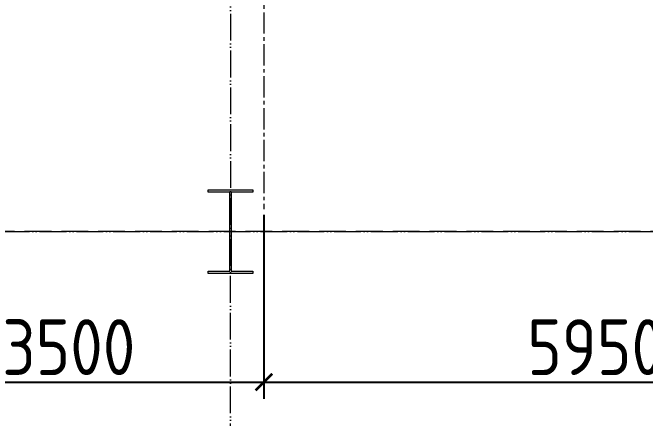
# Model space of a CAD drawing. Header units: millimetres. Extents: x 163705 to 1616509, y 81827 to 302547.
# Drawn here: x 191375 to 197049, y 139188 to 142821 of the extents above; entities that cross this region are included whole.
import ezdxf

# ---------------------------------------------------------------- set-up
doc = ezdxf.new("R2010")
doc.units = ezdxf.units.MM
doc.header["$LTSCALE"] = 10
doc.linetypes.add('ACAD_ISO05W100', pattern=[33, 24, -3, 0, -3, 0, -3])
doc.linetypes.add('CENTER2', pattern=[28.575, 19.05, -3.175, 3.175, -3.175])
for name, color, linetype, lineweight in [('1-中心线', 1, 'CENTER2', 0), ('1-双点线', 8, 'ACAD_ISO05W100', 0), ('1-建筑轮廓', 7, 'Continuous', 20), ('1-标注', 3, 'Continuous', 0), ('1-钢构', 6, 'Continuous', 0)]:
    doc.layers.add(name, color=color, linetype=linetype, lineweight=lineweight)
doc.styles.add('HZ', font='gbenor.shx', dxfattribs={"bigfont": 'gbcbig.shx'})
doc.dimstyles.new('100$0', dxfattribs={"dimscale": 100, "dimtxt": 5, "dimasz": 1.5, "dimexe": 1.5, "dimexo": 0.5, "dimtad": 1, "dimdec": 0, "dimdsep": 46, "dimtxsty": 'HZ', "dimblk": 'ARCHTICK', "dimcen": 2.5, "dimdle": 1, "dimclrd": 256, "dimclre": 256, "dimadec": 0, "dimazin": 0, "dimtfac": 1, "dimtdec": 0, "dimtmove": 0, "dimatfit": 3, "dimfxl": 0, "dimarcsym": 0})

# ---------------------------------------------------------------- blocks, each defined once
blk = doc.blocks.new('G$C5C029050')
at = {"layer": '1-双点线'}
for p, q in [((11618.6, 77039.4), (11618.6, 45039.4)), ((1, 45039.4), (92688.6, 45039.4)), ((11618.6, 5439.4), (11618.6, 45039.4))]:
    blk.add_line(p, q, dxfattribs=at)
for points in [[(2918.6, 69039.4), (86618.6, 69039.4), (86618.6, 45039.4), (2918.6, 45039.4)], [(2918.6, 21039.4), (86618.6, 21039.4), (86618.6, 45039.4), (2918.6, 45039.4)]]:
    blk.add_lwpolyline(points, close=True, dxfattribs=at)
at = {"layer": '1-钢构'}
blk.add_lwpolyline([(11818.6, 45414.4), (11818.6, 45394.3), (11624.6, 45394.3), (11624.6, 44684.6), (11818.6, 44684.6), (11818.6, 44664.4), (11418.6, 44664.4), (11418.6, 44684.6), (11612.5, 44684.6), (11612.5, 45394.3), (11418.6, 45394.3), (11418.6, 45414.4), (11818.6, 45414.4)], dxfattribs=at)
blk = doc.blocks.new('_ArchTick')
at = {"const_width": 0.15}
blk.add_lwpolyline([(-0.5, -0.5), (0.5, 0.5)], dxfattribs=at)
blk = doc.blocks.new('*D895')
at = {"layer": '1-标注', "lineweight": -2, "transparency": 16777216}
for p, q in [((190127.8, 141009.5), (190127.8, 139362.8)), ((193627.8, 141009.5), (193627.8, 139362.8)), ((190027.8, 139512.8), (193727.8, 139512.8))]:
    blk.add_line(p, q, dxfattribs=at)
at = {"layer": 'Defpoints', "transparency": 16777216}
for p in [(190127.8, 141059.5), (193627.8, 141059.5), (193627.8, 139512.8)]:
    blk.add_point(p, dxfattribs=at)
at = {"layer": '1-标注', "lineweight": -2, "transparency": 16777216, "xscale": 150, "yscale": 150, "zscale": 150, "rotation": 180}
blk.add_blockref('_ArchTick', (190127.8, 139512.8), dxfattribs=at)
at = {"layer": '1-标注', "lineweight": -2, "transparency": 16777216, "xscale": 150, "yscale": 150, "zscale": 150}
blk.add_blockref('_ArchTick', (193627.8, 139512.8), dxfattribs=at)
at = {"layer": '1-标注', "transparency": 16777216, "insert": (191877.8, 139825.3), "char_height": 500, "attachment_point": 5, "style": 'HZ'}
blk.add_mtext('3500', dxfattribs=at)
blk = doc.blocks.new('*D896')
at = {"layer": '1-标注', "lineweight": -2, "transparency": 16777216}
for p, q in [((193627.8, 141009.5), (193627.8, 139362.8)), ((199577.8, 140709.5), (199577.8, 139362.8)), ((193527.8, 139512.8), (199677.8, 139512.8))]:
    blk.add_line(p, q, dxfattribs=at)
at = {"layer": 'Defpoints', "transparency": 16777216}
for p in [(193627.8, 141059.5), (199577.8, 140759.5), (199577.8, 139512.8)]:
    blk.add_point(p, dxfattribs=at)
at = {"layer": '1-标注', "lineweight": -2, "transparency": 16777216, "xscale": 150, "yscale": 150, "zscale": 150, "rotation": 180}
blk.add_blockref('_ArchTick', (193627.8, 139512.8), dxfattribs=at)
at = {"layer": '1-标注', "lineweight": -2, "transparency": 16777216, "xscale": 150, "yscale": 150, "zscale": 150}
blk.add_blockref('_ArchTick', (199577.8, 139512.8), dxfattribs=at)
at = {"layer": '1-标注', "transparency": 16777216, "insert": (196602.8, 139825.3), "char_height": 500, "attachment_point": 5, "style": 'HZ'}
blk.add_mtext('5950', dxfattribs=at)

msp = doc.modelspace()

# ---------------------------------------------------------------- linework, layer by layer
at = {"layer": '1-中心线'}
msp.add_line((193627.833, 155110.726), (193627.833, 141059.499), dxfattribs=at)

# ---------------------------------------------------------------- block references
at = {"layer": '1-建筑轮廓'}
msp.add_blockref('G$C5C029050', (181709.24, 95820.209), dxfattribs=at)

# ---------------------------------------------------------------- dimensions: what is measured, and where the dimension line sits
at = {"layer": '1-标注'}
for base, p1, p2, picture, middle in [((193627.833, 139512.793), (190127.833, 141059.499), (193627.833, 141059.499), '*D895', (191877.833, 139825.293)), ((199577.833, 139512.793), (193627.833, 141059.499), (199577.833, 140759.499), '*D896', (196602.833, 139825.293))]:
    dim = msp.add_linear_dim(base=base, p1=p1, p2=p2, dimstyle='100$0', override={"dimtol": 0, "dimlim": 0, "dimtdec": 8, "dimtix": 1}, dxfattribs=at)
    dim.commit()
    dim.dimension.update_dxf_attribs({"geometry": picture, "text_midpoint": middle})

doc.saveas('drawing.dxf')
